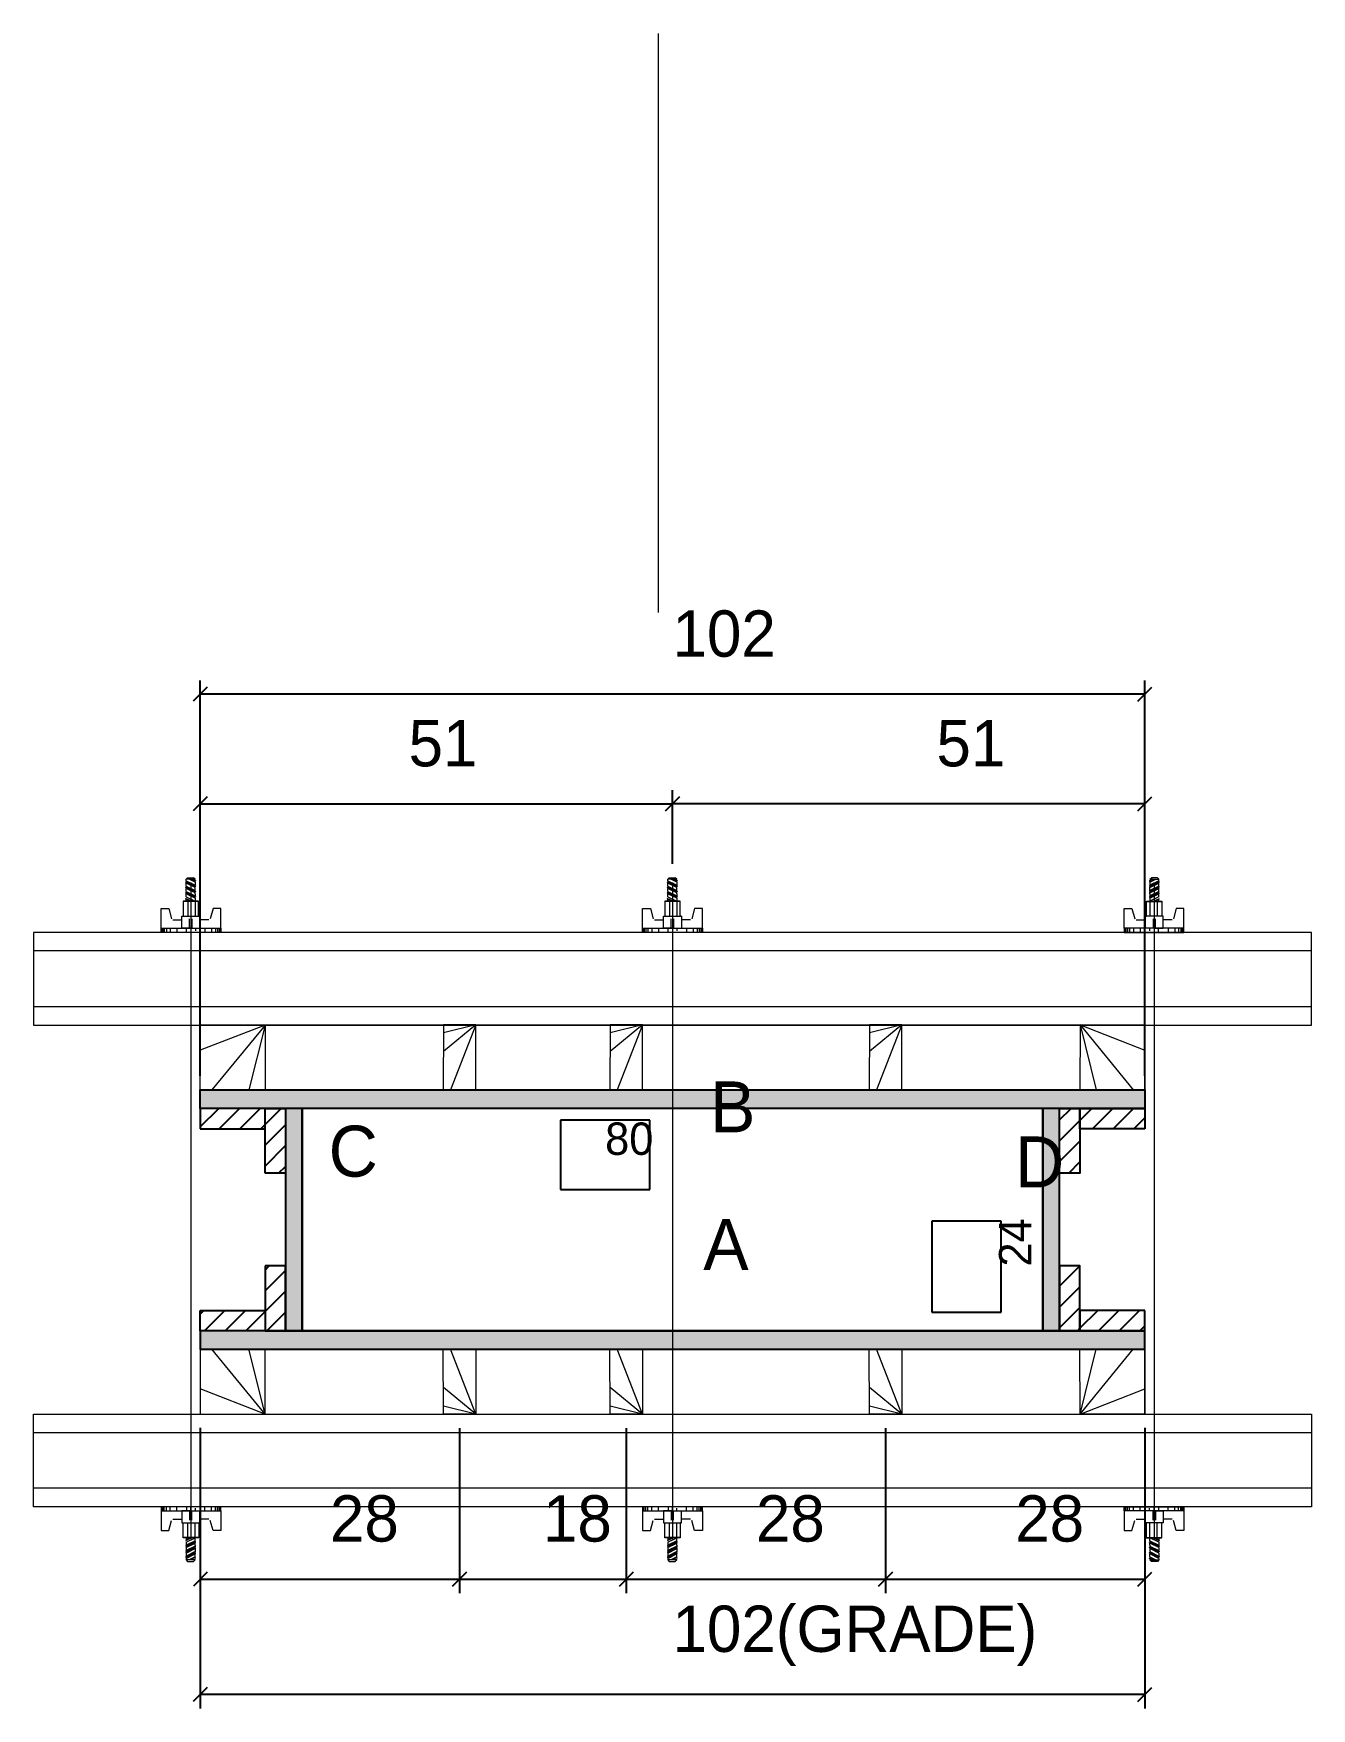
# Model space of a CAD drawing. Header units: metres. Extents: x 16167 to 17463, y 3931 to 4648.
# Drawn here: x 16166.6 to 16442.6, y 4286 to 4647.6 of the extents above; entities that cross this region are included whole.
import ezdxf

# ---------------------------------------------------------------- set-up
doc = ezdxf.new("R2010")
doc.units = ezdxf.units.M
for name, color, linetype in [('CHAPA', 7, 'Continuous'), ('COTA', 7, 'Continuous'), ('Hachura', 7, 'Continuous'), ('Madeira', 7, 'Continuous'), ('Painéis', 7, 'Continuous'), ('Perfil Metálico', 7, 'Continuous'), ('SARRAFO', 7, 'Continuous'), ('Texto Seção', 7, 'Continuous'), ('TEXTO_GERAL', 7, 'Continuous')]:
    doc.layers.add(name, color=color, linetype=linetype)

msp = doc.modelspace()

# ---------------------------------------------------------------- hatches: boundary and pattern name
at = {"layer": 'Hachura'}
h = msp.add_hatch(color=7, dxfattribs=at)
h.dxf.hatch_style = 1
h.paths.add_polyline_path([(16202.6, 4415.52), (16202.6, 4419.52), (16406.6, 4419.52), (16406.6, 4415.52), (16202.6, 4415.52)])
h = msp.add_hatch(color=7, dxfattribs=at)
h.dxf.hatch_style = 1
h.paths.add_polyline_path([(16202.6, 4415.52), (16202.6, 4419.52), (16406.6, 4419.52), (16406.6, 4415.52), (16202.6, 4415.52)])
h = msp.add_hatch(dxfattribs=at)
h.set_pattern_fill('ANSI31')
h.paths.add_polyline_path([(16216.6, 4415.52), (16216.6, 4411.12), (16202.6, 4411.12), (16202.6, 4415.52), (16216.6, 4415.52)])
h = msp.add_hatch(dxfattribs=at)
h.set_pattern_fill('ANSI31')
h.paths.add_polyline_path([(16221, 4415.52), (16216.6, 4415.52), (16216.6, 4401.52), (16221, 4401.52), (16221, 4415.52)])
h = msp.add_hatch(color=7, dxfattribs=at)
h.dxf.hatch_style = 1
h.paths.add_polyline_path([(16224.6, 4415.52), (16221, 4415.52), (16221, 4367.52), (16224.6, 4367.52), (16224.6, 4415.52)])
h = msp.add_hatch(color=7, dxfattribs=at)
h.dxf.hatch_style = 1
h.paths.add_polyline_path([(16224.6, 4415.52), (16221, 4415.52), (16221, 4367.52), (16224.6, 4367.52), (16224.6, 4415.52)])
h = msp.add_hatch(color=7, dxfattribs=at)
h.dxf.hatch_style = 1
h.paths.add_polyline_path([(16388.2, 4415.52), (16384.6, 4415.52), (16384.6, 4367.52), (16388.2, 4367.52), (16388.2, 4415.52)])
h = msp.add_hatch(color=7, dxfattribs=at)
h.dxf.hatch_style = 1
h.paths.add_polyline_path([(16388.2, 4415.52), (16384.6, 4415.52), (16384.6, 4367.52), (16388.2, 4367.52), (16388.2, 4415.52)])
h = msp.add_hatch(dxfattribs=at)
h.set_pattern_fill('ANSI31')
h.paths.add_polyline_path([(16392.6, 4415.52), (16388.2, 4415.52), (16388.2, 4401.52), (16392.6, 4401.52), (16392.6, 4415.52)])
h = msp.add_hatch(dxfattribs=at)
h.set_pattern_fill('ANSI31')
h.paths.add_polyline_path([(16392.6, 4415.52), (16392.6, 4411.12), (16406.6, 4411.12), (16406.6, 4415.52), (16392.6, 4415.52)])
h = msp.add_hatch(dxfattribs=at)
h.set_pattern_fill('ANSI31')
h.paths.add_polyline_path([(16221, 4367.52), (16216.6, 4367.52), (16216.6, 4381.52), (16221, 4381.52), (16221, 4367.52)])
h = msp.add_hatch(dxfattribs=at)
h.set_pattern_fill('ANSI31')
h.paths.add_polyline_path([(16392.6, 4367.52), (16388.2, 4367.52), (16388.2, 4381.52), (16392.6, 4381.52), (16392.6, 4367.52)])
h = msp.add_hatch(dxfattribs=at)
h.set_pattern_fill('ANSI31')
h.paths.add_polyline_path([(16216.6, 4367.52), (16216.6, 4371.92), (16202.6, 4371.92), (16202.6, 4367.52), (16216.6, 4367.52)])
h = msp.add_hatch(dxfattribs=at)
h.set_pattern_fill('ANSI31')
h.paths.add_polyline_path([(16392.6, 4367.52), (16392.6, 4371.92), (16406.6, 4371.92), (16406.6, 4367.52), (16392.6, 4367.52)])
h = msp.add_hatch(color=7, dxfattribs=at)
h.dxf.hatch_style = 1
h.paths.add_polyline_path([(16202.6, 4367.52), (16202.6, 4363.52), (16406.6, 4363.52), (16406.6, 4367.52), (16202.6, 4367.52)])
h = msp.add_hatch(color=7, dxfattribs=at)
h.dxf.hatch_style = 1
h.paths.add_polyline_path([(16202.6, 4367.52), (16202.6, 4363.52), (16406.6, 4363.52), (16406.6, 4367.52), (16202.6, 4367.52)])

# ---------------------------------------------------------------- linework, layer by layer
at = {"layer": 'CHAPA', "color": 1, "lineweight": 25}
for points in [[(16202.6, 4415.52), (16202.6, 4419.52), (16406.6, 4419.52), (16406.6, 4415.52)], [(16202.6, 4415.52), (16202.6, 4419.52), (16406.6, 4419.52), (16406.6, 4415.52)], [(16224.6, 4415.52), (16221, 4415.52), (16221, 4367.52), (16224.6, 4367.52)], [(16224.6, 4415.52), (16221, 4415.52), (16221, 4367.52), (16224.6, 4367.52)], [(16388.2, 4415.52), (16384.6, 4415.52), (16384.6, 4367.52), (16388.2, 4367.52)], [(16388.2, 4415.52), (16384.6, 4415.52), (16384.6, 4367.52), (16388.2, 4367.52)], [(16202.6, 4367.52), (16202.6, 4363.52), (16406.6, 4363.52), (16406.6, 4367.52)], [(16202.6, 4367.52), (16202.6, 4363.52), (16406.6, 4363.52), (16406.6, 4367.52)]]:
    msp.add_lwpolyline(points, close=True, dxfattribs=at)
at = {"layer": 'COTA', "color": 0, "lineweight": 25}
for p, q in [((16204.1, 4506.43), (16201.1, 4503.43)), ((16405.1, 4503.43), (16408.1, 4506.43)), ((16204.1, 4482.75), (16201.1, 4479.75)), ((16306.1, 4482.75), (16303.1, 4479.75)), ((16303.1, 4479.75), (16306.1, 4482.75)), ((16405.1, 4479.75), (16408.1, 4482.75)), ((16204.12, 4315.39), (16201.12, 4312.39)), ((16257.12, 4312.39), (16260.12, 4315.39)), ((16260.12, 4315.39), (16257.12, 4312.39)), ((16293.12, 4312.39), (16296.12, 4315.39)), ((16296.12, 4315.39), (16293.12, 4312.39)), ((16349.12, 4312.39), (16352.12, 4315.39)), ((16352.12, 4315.39), (16349.12, 4312.39)), ((16405.12, 4312.39), (16408.12, 4315.39)), ((16204.1, 4290.46), (16201.1, 4287.46)), ((16405.1, 4287.46), (16408.1, 4290.46))]:
    msp.add_line(p, q, dxfattribs=at)
at = {"layer": 'COTA', "color": 241, "lineweight": 25}
for p, q in [((16202.6, 4422.52), (16202.6, 4507.93)), ((16406.6, 4422.52), (16406.6, 4507.93)), ((16406.6, 4504.93), (16202.6, 4504.93)), ((16202.6, 4456.52), (16202.6, 4484.25)), ((16304.6, 4468.32), (16304.6, 4484.25)), ((16304.6, 4468.32), (16304.6, 4484.25)), ((16406.6, 4456.52), (16406.6, 4484.25)), ((16202.6, 4481.25), (16304.6, 4481.25)), ((16406.6, 4481.25), (16304.6, 4481.25)), ((16202.6, 4346.52), (16202.6, 4285.96)), ((16202.62, 4346.51), (16202.62, 4310.89)), ((16258.62, 4346.51), (16258.62, 4310.89)), ((16258.62, 4346.51), (16258.62, 4310.89)), ((16294.62, 4346.51), (16294.62, 4310.89)), ((16294.62, 4346.51), (16294.62, 4310.89)), ((16350.62, 4346.51), (16350.62, 4310.89)), ((16350.62, 4346.51), (16350.62, 4310.89)), ((16406.6, 4346.52), (16406.6, 4285.96)), ((16406.62, 4346.51), (16406.62, 4310.89)), ((16202.62, 4313.89), (16258.62, 4313.89)), ((16258.62, 4313.89), (16294.62, 4313.89)), ((16294.62, 4313.89), (16350.62, 4313.89)), ((16350.62, 4313.89), (16406.62, 4313.89)), ((16406.6, 4288.96), (16202.6, 4288.96))]:
    msp.add_line(p, q, dxfattribs=at)
at = {"layer": 'COTA', "color": 180, "lineweight": 25}
for p, q in [((16299.71, 4412.98), (16280.38, 4412.98)), ((16280.38, 4412.98), (16280.38, 4397.98)), ((16299.71, 4397.98), (16299.71, 4412.98)), ((16280.38, 4397.98), (16299.71, 4397.98)), ((16375.6, 4391.2), (16360.6, 4391.2)), ((16360.6, 4391.2), (16360.6, 4371.54)), ((16375.6, 4371.54), (16375.6, 4391.2)), ((16360.6, 4371.54), (16375.6, 4371.54))]:
    msp.add_line(p, q, dxfattribs=at)
at = {"layer": 'Hachura', "color": 0, "lineweight": 9}
for p, q in [((16201.6, 4463.28), (16199.46, 4464.35)), ((16201.6, 4462.12), (16199.46, 4463.19)), ((16199.49, 4464.59), (16201.66, 4463.51)), ((16199.49, 4463.43), (16201.66, 4462.34)), ((16199.56, 4465), (16199.89, 4465.32)), ((16201.5, 4465), (16199.56, 4465)), ((16199.57, 4464.68), (16199.57, 4465)), ((16199.57, 4464.68), (16201.5, 4463.71)), ((16199.57, 4464.68), (16201.5, 4463.71)), ((16199.57, 4463.52), (16199.57, 4464.16)), ((16201.5, 4463.2), (16199.57, 4464.16)), ((16199.57, 4463.52), (16201.5, 4462.55)), ((16199.57, 4462.36), (16199.57, 4463)), ((16201.5, 4462.04), (16199.57, 4463)), ((16199.57, 4462.79), (16199.57, 4463)), ((16199.57, 4462.36), (16201.5, 4461.39)), ((16199.89, 4465.32), (16201.18, 4465.32)), ((16201.5, 4464.36), (16200.21, 4465)), ((16201.6, 4464.44), (16200.47, 4465)), ((16200.98, 4465), (16201.66, 4464.67)), ((16201.5, 4465), (16201.18, 4465.32)), ((16201.24, 4465), (16201.5, 4464.87)), ((16201.5, 4464.36), (16201.5, 4463.71)), ((16201.5, 4462.55), (16201.5, 4463.2)), ((16305.6, 4463.28), (16303.46, 4464.35)), ((16305.6, 4462.12), (16303.46, 4463.19)), ((16303.49, 4464.59), (16305.66, 4463.51)), ((16303.49, 4463.43), (16305.66, 4462.34)), ((16303.56, 4465), (16303.89, 4465.32)), ((16305.5, 4465), (16303.56, 4465)), ((16303.57, 4464.68), (16303.57, 4465)), ((16303.57, 4464.68), (16305.5, 4463.71)), ((16303.57, 4464.68), (16305.5, 4463.71)), ((16303.57, 4463.52), (16303.57, 4464.16)), ((16305.5, 4463.2), (16303.57, 4464.16)), ((16303.57, 4463.52), (16305.5, 4462.55)), ((16303.57, 4462.36), (16303.57, 4463)), ((16305.5, 4462.04), (16303.57, 4463)), ((16303.57, 4462.79), (16303.57, 4463)), ((16303.57, 4462.36), (16305.5, 4461.39)), ((16303.89, 4465.32), (16305.18, 4465.32)), ((16305.5, 4464.36), (16304.21, 4465)), ((16305.6, 4464.44), (16304.47, 4465)), ((16304.99, 4465), (16305.66, 4464.67)), ((16305.5, 4465), (16305.18, 4465.32)), ((16305.24, 4465), (16305.5, 4464.87)), ((16305.5, 4464.36), (16305.5, 4463.71)), ((16305.5, 4462.55), (16305.5, 4463.2)), ((16408.21, 4465), (16407.54, 4464.67)), ((16409.71, 4464.59), (16407.54, 4463.51)), ((16409.71, 4463.43), (16407.54, 4462.34)), ((16407.6, 4464.44), (16408.73, 4465)), ((16407.6, 4463.28), (16409.74, 4464.35)), ((16407.6, 4462.12), (16409.74, 4463.19)), ((16407.7, 4465), (16408.02, 4465.32)), ((16407.96, 4465), (16407.7, 4464.87)), ((16407.7, 4464.36), (16408.99, 4465)), ((16407.7, 4465), (16409.64, 4465)), ((16409.63, 4464.68), (16407.7, 4463.71)), ((16409.63, 4464.68), (16407.7, 4463.71)), ((16407.7, 4464.36), (16407.7, 4463.71)), ((16407.7, 4463.2), (16409.63, 4464.16)), ((16409.63, 4463.52), (16407.7, 4462.55)), ((16407.7, 4462.55), (16407.7, 4463.2)), ((16407.7, 4462.04), (16409.63, 4463)), ((16409.63, 4462.36), (16407.7, 4461.39)), ((16409.31, 4465.32), (16408.02, 4465.32)), ((16409.64, 4465), (16409.31, 4465.32)), ((16409.63, 4464.68), (16409.63, 4465)), ((16409.63, 4463.52), (16409.63, 4464.16)), ((16409.63, 4462.36), (16409.63, 4463)), ((16409.63, 4462.79), (16409.63, 4463)), ((16202.27, 4460.23), (16198.92, 4460.23)), ((16198.92, 4460.23), (16198.92, 4457.01)), ((16202.27, 4460.16), (16198.92, 4460.16)), ((16201.6, 4460.95), (16199.46, 4462.02)), ((16200.73, 4460.23), (16199.46, 4460.86)), ((16199.49, 4462.27), (16201.66, 4461.18)), ((16199.57, 4461.2), (16199.57, 4461.84)), ((16201.5, 4460.88), (16199.57, 4461.84)), ((16199.57, 4461.2), (16201.5, 4460.23)), ((16200.47, 4460.23), (16199.57, 4460.68)), ((16199.57, 4460.23), (16199.57, 4460.68)), ((16199.95, 4460.23), (16199.95, 4457.01)), ((16201.5, 4461.82), (16201.5, 4462.04)), ((16201.5, 4461.82), (16201.5, 4461.39)), ((16201.5, 4460.88), (16201.5, 4460.23)), ((16201.5, 4460.23), (16201.5, 4457.01)), ((16202.27, 4457.01), (16202.27, 4460.23)), ((16306.27, 4460.23), (16302.92, 4460.23)), ((16302.92, 4460.23), (16302.92, 4457.01)), ((16306.27, 4460.16), (16302.92, 4460.16)), ((16305.6, 4460.95), (16303.46, 4462.02)), ((16304.73, 4460.23), (16303.46, 4460.86)), ((16303.49, 4462.27), (16305.66, 4461.18)), ((16303.57, 4461.2), (16303.57, 4461.84)), ((16305.5, 4460.88), (16303.57, 4461.84)), ((16303.57, 4461.2), (16305.5, 4460.23)), ((16304.47, 4460.23), (16303.57, 4460.68)), ((16303.57, 4460.23), (16303.57, 4460.68)), ((16303.95, 4460.23), (16303.95, 4457.01)), ((16305.5, 4461.82), (16305.5, 4462.04)), ((16305.5, 4461.82), (16305.5, 4461.39)), ((16305.5, 4460.88), (16305.5, 4460.23)), ((16305.5, 4460.23), (16305.5, 4457.01)), ((16306.27, 4457.01), (16306.27, 4460.23)), ((16406.93, 4460.23), (16410.28, 4460.23)), ((16406.93, 4457.01), (16406.93, 4460.23)), ((16406.93, 4460.16), (16410.28, 4460.16)), ((16409.71, 4462.27), (16407.54, 4461.18)), ((16407.6, 4460.95), (16409.74, 4462.02)), ((16407.7, 4461.82), (16407.7, 4462.04)), ((16407.7, 4460.88), (16409.63, 4461.84)), ((16407.7, 4461.82), (16407.7, 4461.39)), ((16409.63, 4461.2), (16407.7, 4460.23)), ((16407.7, 4460.88), (16407.7, 4460.23)), ((16407.7, 4460.23), (16407.7, 4457.01)), ((16408.47, 4460.23), (16409.74, 4460.86)), ((16408.73, 4460.23), (16409.63, 4460.68)), ((16409.25, 4460.23), (16409.25, 4457.01)), ((16409.63, 4461.2), (16409.63, 4461.84)), ((16409.63, 4460.23), (16409.63, 4460.68)), ((16410.28, 4460.23), (16410.28, 4457.01)), ((16194.15, 4458.68), (16195.83, 4458.68)), ((16194.15, 4453.52), (16194.15, 4458.66)), ((16195.83, 4458.68), (16196.41, 4456.47)), ((16196.72, 4456.23), (16198.66, 4456.23)), ((16198.66, 4457.01), (16202.53, 4457.01)), ((16198.66, 4454.43), (16198.66, 4457.01)), ((16200.29, 4454.43), (16200.29, 4456.43)), ((16200.8, 4456.43), (16200.8, 4454.43)), ((16202.53, 4457.01), (16202.27, 4457.01)), ((16202.53, 4457.01), (16202.27, 4457.01)), ((16202.53, 4457.01), (16202.53, 4454.43)), ((16204.48, 4456.23), (16202.53, 4456.23)), ((16205.37, 4458.68), (16204.79, 4456.47)), ((16207.05, 4458.68), (16205.37, 4458.68)), ((16207.05, 4454.43), (16207.05, 4458.68)), ((16298.15, 4458.68), (16299.83, 4458.68)), ((16298.15, 4453.52), (16298.15, 4458.66)), ((16299.83, 4458.68), (16300.41, 4456.47)), ((16300.72, 4456.23), (16302.66, 4456.23)), ((16302.66, 4457.01), (16306.53, 4457.01)), ((16302.66, 4454.43), (16302.66, 4457.01)), ((16304.29, 4454.43), (16304.29, 4456.43)), ((16304.8, 4456.43), (16304.8, 4454.43)), ((16306.53, 4457.01), (16306.27, 4457.01)), ((16306.53, 4457.01), (16306.27, 4457.01)), ((16306.53, 4457.01), (16306.53, 4454.43)), ((16308.48, 4456.23), (16306.53, 4456.23)), ((16309.37, 4458.68), (16308.79, 4456.47)), ((16311.05, 4458.68), (16309.37, 4458.68)), ((16311.05, 4454.43), (16311.05, 4458.68)), ((16402.15, 4454.43), (16402.15, 4458.68)), ((16402.15, 4458.68), (16403.83, 4458.68)), ((16403.83, 4458.68), (16404.41, 4456.47)), ((16404.72, 4456.23), (16406.67, 4456.23)), ((16410.54, 4457.01), (16406.67, 4457.01)), ((16406.67, 4457.01), (16406.67, 4454.43)), ((16406.67, 4457.01), (16406.93, 4457.01)), ((16406.67, 4457.01), (16406.93, 4457.01)), ((16408.4, 4456.43), (16408.4, 4454.43)), ((16408.91, 4454.43), (16408.91, 4456.43)), ((16410.54, 4454.43), (16410.54, 4457.01)), ((16412.48, 4456.23), (16410.54, 4456.23)), ((16413.37, 4458.68), (16412.79, 4456.47)), ((16415.05, 4458.68), (16413.37, 4458.68)), ((16415.05, 4453.52), (16415.05, 4458.66)), ((16194.15, 4454.43), (16207.05, 4454.43)), ((16194.15, 4454.43), (16199.31, 4454.43)), ((16207.05, 4453.52), (16194.15, 4453.52)), ((16194.29, 4454.44), (16194.29, 4453.52)), ((16194.5, 4454.44), (16194.5, 4453.52)), ((16194.84, 4454.44), (16194.84, 4453.52)), ((16195.3, 4454.44), (16195.3, 4453.52)), ((16196.14, 4454.44), (16196.14, 4453.52)), ((16197.56, 4454.44), (16197.56, 4453.52)), ((16206.09, 4453.52), (16198.28, 4453.52)), ((16200.6, 4454.43), (16198.66, 4454.43)), ((16199.31, 4454.43), (16199.95, 4454.43)), ((16199.64, 4454.11), (16199.64, 4454.32)), ((16199.64, 4453.67), (16199.64, 4454.11)), ((16200.59, 4454.43), (16200.59, 4453.52)), ((16201.57, 4454.3), (16201.57, 4453.87)), ((16203.62, 4454.44), (16203.62, 4453.52)), ((16205.06, 4454.44), (16205.06, 4453.52)), ((16205.9, 4454.44), (16205.9, 4453.52)), ((16206.36, 4454.44), (16206.36, 4453.52)), ((16206.7, 4454.44), (16206.7, 4453.52)), ((16206.91, 4454.44), (16206.91, 4453.52)), ((16207.05, 4454.43), (16207.05, 4453.52)), ((16298.15, 4454.43), (16311.05, 4454.43)), ((16298.15, 4454.43), (16303.31, 4454.43)), ((16311.05, 4453.52), (16298.15, 4453.52)), ((16298.29, 4454.44), (16298.29, 4453.52)), ((16298.5, 4454.44), (16298.5, 4453.52)), ((16298.84, 4454.44), (16298.84, 4453.52)), ((16299.3, 4454.44), (16299.3, 4453.52)), ((16300.14, 4454.44), (16300.14, 4453.52)), ((16301.56, 4454.44), (16301.56, 4453.52)), ((16310.09, 4453.52), (16302.28, 4453.52)), ((16304.6, 4454.43), (16302.66, 4454.43)), ((16303.31, 4454.43), (16303.95, 4454.43)), ((16303.64, 4454.11), (16303.64, 4454.32)), ((16303.64, 4453.67), (16303.64, 4454.11)), ((16304.59, 4454.43), (16304.59, 4453.52)), ((16305.57, 4454.3), (16305.57, 4453.87)), ((16307.62, 4454.44), (16307.62, 4453.52)), ((16309.06, 4454.44), (16309.06, 4453.52)), ((16309.9, 4454.44), (16309.9, 4453.52)), ((16310.36, 4454.44), (16310.36, 4453.52)), ((16310.7, 4454.44), (16310.7, 4453.52)), ((16310.91, 4454.44), (16310.91, 4453.52)), ((16311.05, 4454.43), (16311.05, 4453.52)), ((16415.05, 4454.43), (16402.15, 4454.43)), ((16402.15, 4454.43), (16402.15, 4453.52)), ((16402.15, 4453.52), (16415.05, 4453.52)), ((16402.29, 4454.44), (16402.29, 4453.52)), ((16402.5, 4454.44), (16402.5, 4453.52)), ((16402.84, 4454.44), (16402.84, 4453.52)), ((16403.11, 4453.52), (16410.92, 4453.52)), ((16403.3, 4454.44), (16403.3, 4453.52)), ((16404.14, 4454.44), (16404.14, 4453.52)), ((16405.58, 4454.44), (16405.58, 4453.52)), ((16407.63, 4454.3), (16407.63, 4453.87)), ((16408.6, 4454.43), (16410.54, 4454.43)), ((16408.61, 4454.43), (16408.61, 4453.52)), ((16409.89, 4454.43), (16409.25, 4454.43)), ((16409.56, 4454.11), (16409.56, 4454.32)), ((16409.56, 4453.67), (16409.56, 4454.11)), ((16415.05, 4454.43), (16409.89, 4454.43)), ((16411.64, 4454.44), (16411.64, 4453.52)), ((16413.06, 4454.44), (16413.06, 4453.52)), ((16413.9, 4454.44), (16413.9, 4453.52)), ((16414.36, 4454.44), (16414.36, 4453.52)), ((16414.7, 4454.44), (16414.7, 4453.52)), ((16414.91, 4454.44), (16414.91, 4453.52)), ((16207.05, 4329.52), (16194.15, 4329.52)), ((16194.15, 4329.52), (16194.15, 4324.39)), ((16194.15, 4328.62), (16207.05, 4328.62)), ((16194.15, 4328.62), (16199.31, 4328.62)), ((16194.29, 4328.6), (16194.29, 4329.53)), ((16194.5, 4328.6), (16194.5, 4329.53)), ((16194.84, 4328.6), (16194.84, 4329.53)), ((16195.3, 4328.6), (16195.3, 4329.53)), ((16196.14, 4328.6), (16196.14, 4329.53)), ((16197.56, 4328.6), (16197.56, 4329.53)), ((16206.09, 4329.52), (16198.28, 4329.52)), ((16200.6, 4328.62), (16198.66, 4328.62)), ((16198.66, 4328.62), (16198.66, 4326.04)), ((16199.31, 4328.62), (16199.95, 4328.62)), ((16199.64, 4329.37), (16199.64, 4328.94)), ((16199.64, 4328.94), (16199.64, 4328.73)), ((16200.29, 4328.62), (16200.29, 4326.62)), ((16200.59, 4328.62), (16200.59, 4329.52)), ((16200.8, 4326.62), (16200.8, 4328.62)), ((16201.57, 4328.75), (16201.57, 4329.18)), ((16202.53, 4326.04), (16202.53, 4328.62)), ((16203.62, 4328.6), (16203.62, 4329.52)), ((16205.06, 4328.6), (16205.06, 4329.53)), ((16205.9, 4328.6), (16205.9, 4329.53)), ((16206.36, 4328.6), (16206.36, 4329.53)), ((16206.7, 4328.6), (16206.7, 4329.53)), ((16206.91, 4328.6), (16206.91, 4329.53)), ((16207.05, 4328.62), (16207.05, 4329.52)), ((16207.05, 4328.62), (16207.05, 4324.36)), ((16311.05, 4329.52), (16298.15, 4329.52)), ((16298.15, 4329.52), (16298.15, 4324.39)), ((16298.15, 4328.62), (16311.05, 4328.62)), ((16298.15, 4328.62), (16303.31, 4328.62)), ((16298.29, 4328.6), (16298.29, 4329.53)), ((16298.5, 4328.6), (16298.5, 4329.53)), ((16298.84, 4328.6), (16298.84, 4329.53)), ((16299.3, 4328.6), (16299.3, 4329.53)), ((16300.14, 4328.6), (16300.14, 4329.53)), ((16301.56, 4328.6), (16301.56, 4329.53)), ((16310.1, 4329.52), (16302.28, 4329.52)), ((16304.6, 4328.62), (16302.66, 4328.62)), ((16302.66, 4328.62), (16302.66, 4326.04)), ((16303.31, 4328.62), (16303.95, 4328.62)), ((16303.64, 4329.37), (16303.64, 4328.94)), ((16303.64, 4328.94), (16303.64, 4328.73)), ((16304.29, 4328.62), (16304.29, 4326.62)), ((16304.59, 4328.62), (16304.59, 4329.52)), ((16304.8, 4326.62), (16304.8, 4328.62)), ((16305.57, 4328.75), (16305.57, 4329.18)), ((16306.53, 4326.04), (16306.53, 4328.62)), ((16307.62, 4328.6), (16307.62, 4329.52)), ((16309.06, 4328.6), (16309.06, 4329.53)), ((16309.9, 4328.6), (16309.9, 4329.53)), ((16310.36, 4328.6), (16310.36, 4329.53)), ((16310.7, 4328.6), (16310.7, 4329.53)), ((16310.91, 4328.6), (16310.91, 4329.53)), ((16311.05, 4328.62), (16311.05, 4329.52)), ((16311.05, 4328.62), (16311.05, 4324.36)), ((16402.15, 4329.52), (16415.05, 4329.52)), ((16402.15, 4328.62), (16402.15, 4329.52)), ((16415.05, 4328.62), (16402.15, 4328.62)), ((16402.15, 4328.62), (16402.15, 4324.36)), ((16402.29, 4328.6), (16402.29, 4329.53)), ((16402.5, 4328.6), (16402.5, 4329.53)), ((16402.84, 4328.6), (16402.84, 4329.53)), ((16403.1, 4329.52), (16410.92, 4329.52)), ((16403.3, 4328.6), (16403.3, 4329.53)), ((16404.14, 4328.6), (16404.14, 4329.53)), ((16405.58, 4328.6), (16405.58, 4329.52)), ((16406.67, 4326.04), (16406.67, 4328.62)), ((16407.63, 4328.75), (16407.63, 4329.18)), ((16408.4, 4326.62), (16408.4, 4328.62)), ((16408.6, 4328.62), (16410.54, 4328.62)), ((16408.61, 4328.62), (16408.61, 4329.52)), ((16408.91, 4328.62), (16408.91, 4326.62)), ((16409.89, 4328.62), (16409.25, 4328.62)), ((16409.56, 4329.37), (16409.56, 4328.94)), ((16409.56, 4328.94), (16409.56, 4328.73)), ((16415.05, 4328.62), (16409.89, 4328.62)), ((16410.54, 4328.62), (16410.54, 4326.04)), ((16411.64, 4328.6), (16411.64, 4329.53)), ((16413.06, 4328.6), (16413.06, 4329.53)), ((16413.9, 4328.6), (16413.9, 4329.53)), ((16414.36, 4328.6), (16414.36, 4329.53)), ((16414.7, 4328.6), (16414.7, 4329.53)), ((16414.91, 4328.6), (16414.91, 4329.53)), ((16415.05, 4329.52), (16415.05, 4324.39)), ((16195.83, 4324.36), (16196.41, 4326.57)), ((16196.72, 4326.81), (16198.66, 4326.81)), ((16198.66, 4326.04), (16202.53, 4326.04)), ((16198.92, 4322.82), (16198.92, 4326.04)), ((16199.95, 4322.82), (16199.95, 4326.04)), ((16201.5, 4322.82), (16201.5, 4326.04)), ((16202.28, 4326.04), (16202.28, 4322.82)), ((16202.53, 4326.04), (16202.28, 4326.04)), ((16202.53, 4326.04), (16202.28, 4326.04)), ((16204.48, 4326.81), (16202.53, 4326.81)), ((16205.37, 4324.36), (16204.79, 4326.57)), ((16299.83, 4324.36), (16300.41, 4326.57)), ((16300.72, 4326.81), (16302.66, 4326.81)), ((16302.66, 4326.04), (16306.53, 4326.04)), ((16302.92, 4322.82), (16302.92, 4326.04)), ((16303.95, 4322.82), (16303.95, 4326.04)), ((16305.5, 4322.82), (16305.5, 4326.04)), ((16306.28, 4326.04), (16306.28, 4322.82)), ((16306.53, 4326.04), (16306.28, 4326.04)), ((16306.53, 4326.04), (16306.28, 4326.04)), ((16308.48, 4326.81), (16306.53, 4326.81)), ((16309.37, 4324.36), (16308.79, 4326.57)), ((16403.83, 4324.36), (16404.41, 4326.57)), ((16404.72, 4326.81), (16406.67, 4326.81)), ((16410.54, 4326.04), (16406.67, 4326.04)), ((16406.67, 4326.04), (16406.92, 4326.04)), ((16406.67, 4326.04), (16406.92, 4326.04)), ((16406.92, 4326.04), (16406.92, 4322.82)), ((16407.7, 4322.82), (16407.7, 4326.04)), ((16409.25, 4322.82), (16409.25, 4326.04)), ((16410.28, 4322.82), (16410.28, 4326.04)), ((16412.48, 4326.81), (16410.54, 4326.81)), ((16413.37, 4324.36), (16412.79, 4326.57)), ((16194.15, 4324.36), (16195.83, 4324.36)), ((16202.28, 4322.88), (16198.92, 4322.88)), ((16202.28, 4322.82), (16198.92, 4322.82)), ((16200.73, 4322.82), (16199.46, 4322.18)), ((16201.6, 4322.09), (16199.46, 4321.02)), ((16199.49, 4320.78), (16201.66, 4321.86)), ((16199.57, 4321.85), (16201.5, 4322.82)), ((16200.47, 4322.82), (16199.57, 4322.36)), ((16199.57, 4322.82), (16199.57, 4322.36)), ((16201.5, 4322.17), (16199.57, 4321.2)), ((16199.57, 4321.85), (16199.57, 4321.2)), ((16199.57, 4320.69), (16201.5, 4321.66)), ((16201.5, 4322.17), (16201.5, 4322.82)), ((16201.5, 4321.22), (16201.5, 4321.66)), ((16207.05, 4324.36), (16205.37, 4324.36)), ((16298.15, 4324.36), (16299.83, 4324.36)), ((16306.28, 4322.88), (16302.92, 4322.88)), ((16306.28, 4322.82), (16302.92, 4322.82)), ((16304.73, 4322.82), (16303.46, 4322.18)), ((16305.6, 4322.09), (16303.46, 4321.02)), ((16303.49, 4320.78), (16305.66, 4321.86)), ((16303.57, 4321.85), (16305.5, 4322.82)), ((16304.47, 4322.82), (16303.57, 4322.36)), ((16303.57, 4322.82), (16303.57, 4322.36)), ((16305.5, 4322.17), (16303.57, 4321.2)), ((16303.57, 4321.85), (16303.57, 4321.2)), ((16303.57, 4320.69), (16305.5, 4321.66)), ((16305.5, 4322.17), (16305.5, 4322.82)), ((16305.5, 4321.22), (16305.5, 4321.66)), ((16311.05, 4324.36), (16309.37, 4324.36)), ((16402.15, 4324.36), (16403.83, 4324.36)), ((16406.92, 4322.88), (16410.28, 4322.88)), ((16406.92, 4322.82), (16410.28, 4322.82)), ((16409.71, 4320.78), (16407.54, 4321.86)), ((16407.6, 4322.09), (16409.74, 4321.02)), ((16407.7, 4322.17), (16407.7, 4322.82)), ((16409.63, 4321.85), (16407.7, 4322.82)), ((16407.7, 4322.17), (16409.63, 4321.2)), ((16407.7, 4321.22), (16407.7, 4321.66)), ((16409.63, 4320.69), (16407.7, 4321.66)), ((16408.47, 4322.82), (16409.74, 4322.18)), ((16408.73, 4322.82), (16409.63, 4322.36)), ((16409.63, 4322.82), (16409.63, 4322.36)), ((16409.63, 4321.85), (16409.63, 4321.2)), ((16415.05, 4324.36), (16413.37, 4324.36)), ((16201.6, 4320.93), (16199.46, 4319.86)), ((16201.6, 4319.77), (16199.46, 4318.7)), ((16199.49, 4319.62), (16201.66, 4320.7)), ((16199.49, 4318.46), (16201.66, 4319.54)), ((16199.56, 4318.05), (16199.89, 4317.72)), ((16201.5, 4318.05), (16199.56, 4318.05)), ((16201.5, 4321.01), (16199.57, 4320.04)), ((16199.57, 4320.69), (16199.57, 4320.04)), ((16199.57, 4319.53), (16201.5, 4320.49)), ((16199.57, 4320.25), (16199.57, 4320.04)), ((16201.5, 4319.85), (16199.57, 4318.88)), ((16199.57, 4319.53), (16199.57, 4318.88)), ((16199.57, 4318.37), (16201.5, 4319.33)), ((16199.57, 4318.37), (16201.5, 4319.33)), ((16199.57, 4318.37), (16199.57, 4318.04)), ((16199.89, 4317.72), (16201.18, 4317.72)), ((16201.5, 4318.69), (16200.21, 4318.04)), ((16201.6, 4318.61), (16200.47, 4318.04)), ((16200.99, 4318.04), (16201.66, 4318.38)), ((16201.5, 4318.05), (16201.18, 4317.72)), ((16201.24, 4318.04), (16201.5, 4318.17)), ((16201.5, 4321.22), (16201.5, 4321.01)), ((16201.5, 4320.49), (16201.5, 4319.85)), ((16201.5, 4318.69), (16201.5, 4319.33)), ((16305.6, 4320.93), (16303.46, 4319.86)), ((16305.6, 4319.77), (16303.46, 4318.7)), ((16303.49, 4319.62), (16305.66, 4320.7)), ((16303.49, 4318.46), (16305.66, 4319.54)), ((16303.56, 4318.05), (16303.89, 4317.72)), ((16305.5, 4318.05), (16303.56, 4318.05)), ((16305.5, 4321.01), (16303.57, 4320.04)), ((16303.57, 4320.69), (16303.57, 4320.04)), ((16303.57, 4319.53), (16305.5, 4320.49)), ((16303.57, 4320.25), (16303.57, 4320.04)), ((16305.5, 4319.85), (16303.57, 4318.88)), ((16303.57, 4319.53), (16303.57, 4318.88)), ((16303.57, 4318.37), (16305.5, 4319.33)), ((16303.57, 4318.37), (16305.5, 4319.33)), ((16303.57, 4318.37), (16303.57, 4318.04)), ((16303.89, 4317.72), (16305.18, 4317.72)), ((16305.5, 4318.69), (16304.21, 4318.04)), ((16305.6, 4318.61), (16304.47, 4318.04)), ((16304.99, 4318.04), (16305.66, 4318.38)), ((16305.5, 4318.05), (16305.18, 4317.72)), ((16305.24, 4318.04), (16305.5, 4318.17)), ((16305.5, 4321.22), (16305.5, 4321.01)), ((16305.5, 4320.49), (16305.5, 4319.85)), ((16305.5, 4318.69), (16305.5, 4319.33)), ((16409.71, 4319.62), (16407.54, 4320.7)), ((16409.71, 4318.46), (16407.54, 4319.54)), ((16408.21, 4318.04), (16407.54, 4318.38)), ((16407.6, 4320.93), (16409.74, 4319.86)), ((16407.6, 4319.77), (16409.74, 4318.7)), ((16407.6, 4318.61), (16408.73, 4318.04)), ((16407.7, 4321.22), (16407.7, 4321.01)), ((16407.7, 4321.01), (16409.63, 4320.04)), ((16407.7, 4320.49), (16407.7, 4319.85)), ((16409.63, 4319.53), (16407.7, 4320.49)), ((16407.7, 4319.85), (16409.63, 4318.88)), ((16409.63, 4318.37), (16407.7, 4319.33)), ((16407.7, 4318.69), (16407.7, 4319.33)), ((16409.63, 4318.37), (16407.7, 4319.33)), ((16407.7, 4318.69), (16408.99, 4318.04)), ((16407.96, 4318.04), (16407.7, 4318.17)), ((16407.7, 4318.05), (16408.02, 4317.72)), ((16407.7, 4318.05), (16409.63, 4318.05)), ((16409.31, 4317.72), (16408.02, 4317.72)), ((16409.63, 4318.05), (16409.31, 4317.72)), ((16409.63, 4320.69), (16409.63, 4320.04)), ((16409.63, 4320.25), (16409.63, 4320.04)), ((16409.63, 4319.53), (16409.63, 4318.88)), ((16409.63, 4318.37), (16409.63, 4318.04))]:
    msp.add_line(p, q, dxfattribs=at)
at = {"layer": 'Hachura', "color": 251, "lineweight": 9}
for p, q in [((16200.6, 4464.32), (16200.59, 4322.52)), ((16304.6, 4464.32), (16304.59, 4322.52)), ((16408.6, 4464.32), (16408.61, 4322.52))]:
    msp.add_line(p, q, dxfattribs=at)
at = {"layer": 'Madeira', "color": 126, "lineweight": 18}
for p, q in [((16216.62, 4433.52), (16202.62, 4428.11)), ((16216.62, 4433.52), (16205.09, 4419.53)), ((16216.62, 4433.52), (16213.12, 4419.52)), ((16262.12, 4433.53), (16255.11, 4427.78)), ((16262.12, 4433.53), (16255.11, 4431.8)), ((16262.12, 4433.53), (16256.67, 4419.54)), ((16298.12, 4433.53), (16291.11, 4427.78)), ((16298.12, 4433.53), (16291.11, 4431.8)), ((16298.12, 4433.53), (16292.67, 4419.54)), ((16354.12, 4433.53), (16347.11, 4427.78)), ((16354.12, 4433.53), (16347.11, 4431.8)), ((16354.12, 4433.53), (16348.67, 4419.54)), ((16392.62, 4433.54), (16404.12, 4419.53)), ((16392.62, 4433.54), (16396.08, 4419.53)), ((16392.62, 4433.54), (16406.61, 4428.1)), ((16216.62, 4349.53), (16205.09, 4363.51)), ((16216.62, 4349.53), (16213.12, 4363.52)), ((16262.12, 4349.52), (16256.67, 4363.51)), ((16298.12, 4349.52), (16292.67, 4363.51)), ((16354.12, 4349.52), (16348.67, 4363.51)), ((16392.62, 4349.51), (16404.12, 4363.52)), ((16392.62, 4349.51), (16396.08, 4363.51)), ((16216.62, 4349.53), (16202.62, 4354.94)), ((16262.12, 4349.52), (16255.11, 4355.27)), ((16298.12, 4349.52), (16291.11, 4355.27)), ((16354.12, 4349.52), (16347.11, 4355.27)), ((16392.62, 4349.51), (16406.61, 4354.95)), ((16262.12, 4349.52), (16255.11, 4351.25)), ((16298.12, 4349.52), (16291.11, 4351.25)), ((16354.12, 4349.52), (16347.11, 4351.25))]:
    msp.add_line(p, q, dxfattribs=at)
for points in [[(16406.62, 4433.54), (16406.6, 4419.53), (16202.61, 4419.53), (16202.62, 4433.54)], [(16216.62, 4433.52), (16216.61, 4419.52), (16202.61, 4419.53), (16202.62, 4433.54)], [(16262.12, 4433.53), (16255.12, 4433.54), (16255.1, 4419.54), (16262.1, 4419.53)], [(16298.12, 4433.53), (16291.12, 4433.54), (16291.1, 4419.54), (16298.1, 4419.53)], [(16354.12, 4433.53), (16347.12, 4433.54), (16347.1, 4419.54), (16354.1, 4419.53)], [(16392.62, 4433.54), (16392.6, 4419.54), (16406.6, 4419.52), (16406.62, 4433.52)], [(16216.62, 4349.53), (16216.61, 4363.53), (16202.61, 4363.51), (16202.62, 4349.51)], [(16406.62, 4349.51), (16406.6, 4363.51), (16202.61, 4363.51), (16202.62, 4349.51)], [(16262.12, 4349.52), (16255.12, 4349.51), (16255.1, 4363.51), (16262.1, 4363.52)], [(16298.12, 4349.52), (16291.12, 4349.51), (16291.1, 4363.51), (16298.1, 4363.52)], [(16354.12, 4349.52), (16347.12, 4349.51), (16347.1, 4363.51), (16354.1, 4363.52)], [(16392.62, 4349.51), (16392.6, 4363.51), (16406.6, 4363.52), (16406.62, 4349.52)]]:
    msp.add_lwpolyline(points, close=True, dxfattribs=at)
at = {"layer": 'Painéis', "color": 200, "lineweight": 25}
msp.add_lwpolyline([(16384.6, 4367.52), (16384.6, 4415.52), (16224.6, 4415.52), (16224.6, 4367.52)], close=True, dxfattribs=at)
at = {"layer": 'Perfil Metálico', "color": 224, "lineweight": 18}
for points in [[(16166.6, 4453.52), (16166.6, 4433.52), (16442.6, 4433.52), (16442.6, 4453.52)], [(16442.6, 4437.52), (16442.6, 4449.52), (16166.6, 4449.52), (16166.6, 4437.52)], [(16166.6, 4329.52), (16166.6, 4349.52), (16442.6, 4349.52), (16442.6, 4329.52)], [(16442.6, 4345.52), (16442.6, 4333.52), (16166.6, 4333.52), (16166.6, 4345.52)]]:
    msp.add_lwpolyline(points, close=True, dxfattribs=at)
at = {"layer": 'SARRAFO', "color": 251, "lineweight": 25}
for points in [[(16202.6, 4411.12), (16216.6, 4411.12), (16216.6, 4415.52), (16202.6, 4415.52)], [(16216.6, 4401.52), (16216.6, 4415.52), (16221, 4415.52), (16221, 4401.52)], [(16388.2, 4401.52), (16388.2, 4415.52), (16392.6, 4415.52), (16392.6, 4401.52)], [(16406.6, 4411.12), (16392.6, 4411.12), (16392.6, 4415.52), (16406.6, 4415.52)], [(16216.6, 4381.52), (16216.6, 4367.52), (16221, 4367.52), (16221, 4381.52)], [(16388.2, 4381.52), (16388.2, 4367.52), (16392.6, 4367.52), (16392.6, 4381.52)], [(16202.6, 4371.92), (16216.6, 4371.92), (16216.6, 4367.52), (16202.6, 4367.52)], [(16406.6, 4371.92), (16392.6, 4371.92), (16392.6, 4367.52), (16406.6, 4367.52)]]:
    msp.add_lwpolyline(points, close=True, dxfattribs=at)
at = {"layer": 'Texto Seção', "color": 252, "lineweight": 15}
msp.add_line((16301.6, 4522.58), (16301.6, 4647.58), dxfattribs=at)

# ---------------------------------------------------------------- texts
at = {"layer": 'COTA', "color": 241, "lineweight": 25}
for s, p in [('102', (16304.6, 4513.03)), ('51', (16247.6, 4489.36)), ('51', (16361.6, 4489.36)), ('28', (16230.62, 4321.99)), ('18', (16276.62, 4321.99)), ('28', (16322.62, 4321.99)), ('28', (16378.62, 4321.99)), ('102(GRADE)', (16304.6, 4298.18))]:
    msp.add_text(s, height=10, dxfattribs=at).set_placement(p)
at = {"layer": 'COTA', "color": 1, "lineweight": 25}
msp.add_text('80', height=7, dxfattribs=at).set_placement((16290.05, 4405.48))
msp.add_text('24', height=7, rotation=90, dxfattribs=at).set_placement((16382.1, 4381.37))
at = {"layer": 'TEXTO_GERAL', "color": 7, "lineweight": 25}
for s, p in [('B', (16312.7, 4410.35)), ('C', (16230.34, 4400.79)), ('D', (16378.58, 4398.47)), ('A', (16311.24, 4380.62))]:
    msp.add_text(s, height=11, dxfattribs=at).set_placement(p)

doc.saveas('drawing.dxf')
